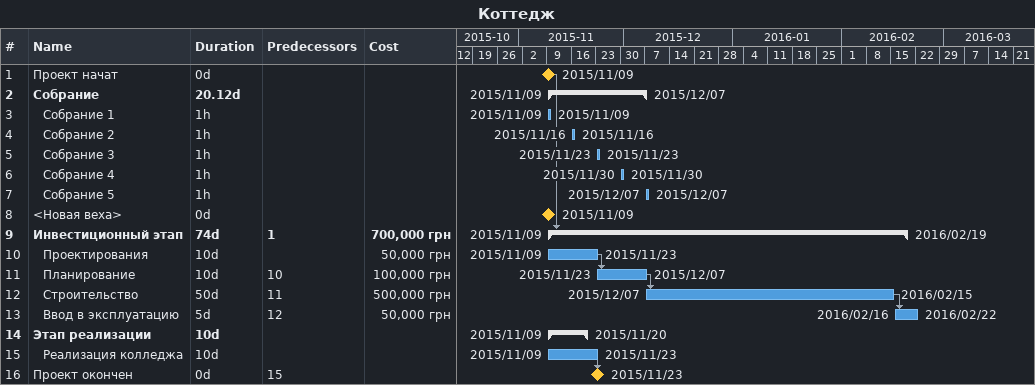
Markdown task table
Коттедж

| ID | Level | Task | Duration | Start | Finish | Predecessors | Cost (грн) |
|---|---|---|---|---|---|---|---|
| 1 | 1 | Проект начат | 0d | 2015-11-09 | 2015-11-09 |  |  |
| 2 | 1 | **Собрание** | 20.12d | 2015-11-09 | 2015-12-07 |  |  |
| 3 | 2 | Собрание 1 | 1h | 2015-11-09 | 2015-11-09 |  |  |
| 4 | 2 | Собрание 2 | 1h | 2015-11-16 | 2015-11-16 |  |  |
| 5 | 2 | Собрание 3 | 1h | 2015-11-23 | 2015-11-23 |  |  |
| 6 | 2 | Собрание 4 | 1h | 2015-11-30 | 2015-11-30 |  |  |
| 7 | 2 | Собрание 5 | 1h | 2015-12-07 | 2015-12-07 |  |  |
| 8 | 1 | <Новая веха> | 0d | 2015-11-09 | 2015-11-09 |  |  |
| 9 | 1 | **Инвестиционный этап** | 74d | 2015-11-09 | 2016-02-19 | 1 | 700000 |
| 10 | 2 | Проектирования | 10d | 2015-11-09 | 2015-11-23 |  | 50000 |
| 11 | 2 | Планирование | 10d | 2015-11-23 | 2015-12-07 | 10 | 100000 |
| 12 | 2 | Строительство | 50d | 2015-12-07 | 2016-02-15 | 11 | 500000 |
| 13 | 2 | Ввод в эксплуатацию | 5d | 2016-02-16 | 2016-02-22 | 12 | 50000 |
| 14 | 1 | **Этап реализации** | 10d | 2015-11-09 | 2015-11-20 |  |  |
| 15 | 2 | Реализация колледжа | 10d | 2015-11-09 | 2015-11-23 |  |  |
| 16 | 1 | Проект окончен | 0d | 2015-11-23 | 2015-11-23 | 15 |  |
